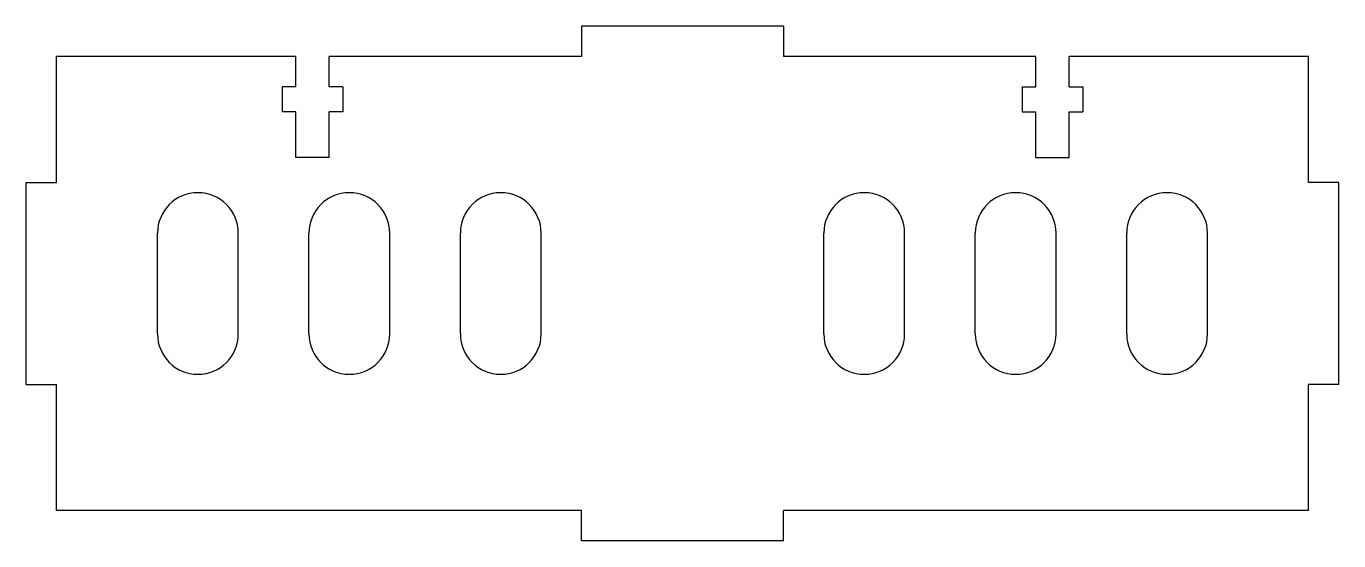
# Model space of a CAD drawing. Header units: millimetres. Extents: x -65 to 65, y -26 to 26.
import ezdxf

# ---------------------------------------------------------------- set-up
doc = ezdxf.new("R2010")
doc.units = ezdxf.units.MM

msp = doc.modelspace()

# ---------------------------------------------------------------- linework, layer by layer
at = {"color": 7, "linetype": 'Continuous', "lineweight": 25}
for p, q in [((-10, 25.5), (-10, 22.5)), ((10, 25.5), (-10, 25.5)), ((10, 25.5), (10, 22.5)), ((-62, 10), (-62, 22.5)), ((-38.3, 22.5), (-62, 22.5)), ((-38.3, 19.5), (-38.3, 22.5)), ((-35, 19.5), (-35, 22.5)), ((-10, 22.5), (-35, 22.5)), ((35, 22.5), (10, 22.5)), ((35, 19.5), (35, 22.5)), ((38.3, 19.5), (38.3, 22.5)), ((62, 22.5), (38.3, 22.5)), ((62, 10), (62, 22.5)), ((-38.3, 19.5), (-39.65, 19.5)), ((-39.65, 19.5), (-39.65, 17)), ((-33.65, 19.5), (-35, 19.5)), ((-33.65, 19.5), (-33.65, 17)), ((33.65, 19.5), (35, 19.5)), ((33.65, 19.5), (33.65, 17)), ((38.3, 19.5), (39.65, 19.5)), ((39.65, 19.5), (39.65, 17)), ((-38.3, 17), (-39.65, 17)), ((-38.3, 12.5), (-38.3, 17)), ((-35, 12.5), (-35, 17)), ((-33.65, 17), (-35, 17)), ((33.65, 17), (35, 17)), ((35, 12.5), (35, 17)), ((38.3, 12.5), (38.3, 17)), ((38.3, 17), (39.65, 17)), ((-35, 12.5), (-38.3, 12.5)), ((35, 12.5), (38.3, 12.5)), ((-65, -10), (-65, 10)), ((-65, 10), (-62, 10)), ((65, 10), (62, 10)), ((65, -10), (65, 10)), ((-52, -5), (-52, 5)), ((-44, -5), (-44, 5)), ((-37, -5), (-37, 5)), ((-29, -5), (-29, 5)), ((-22, -5), (-22, 5)), ((-14, -5), (-14, 5)), ((14, -5), (14, 5)), ((22, -5), (22, 5)), ((29, -5), (29, 5)), ((37, -5), (37, 5)), ((44, -5), (44, 5)), ((52, -5), (52, 5)), ((-65, -10), (-62, -10)), ((-62, -22.5), (-62, -10)), ((65, -10), (62, -10)), ((62, -22.5), (62, -10)), ((-10, -22.5), (-62, -22.5)), ((-10, -25.5), (-10, -22.5)), ((62, -22.5), (10, -22.5)), ((10, -25.5), (10, -22.5)), ((10, -25.5), (-10, -25.5))]:
    msp.add_line(p, q, dxfattribs=at)
for centre, start, end in [((-48, 5), 0, 180), ((-33, 5), 0, 180), ((-18, 5), 0, 180), ((18, 5), 0, 180), ((33, 5), 0, 180), ((48, 5), 0, 180), ((-48, -5), 180, 0), ((-33, -5), 180, 0), ((-18, -5), 180, 0), ((18, -5), 180, 0), ((33, -5), 180, 0), ((48, -5), 180, 0)]:
    msp.add_arc(centre, 4, start, end, dxfattribs=at)

doc.saveas('drawing.dxf')
